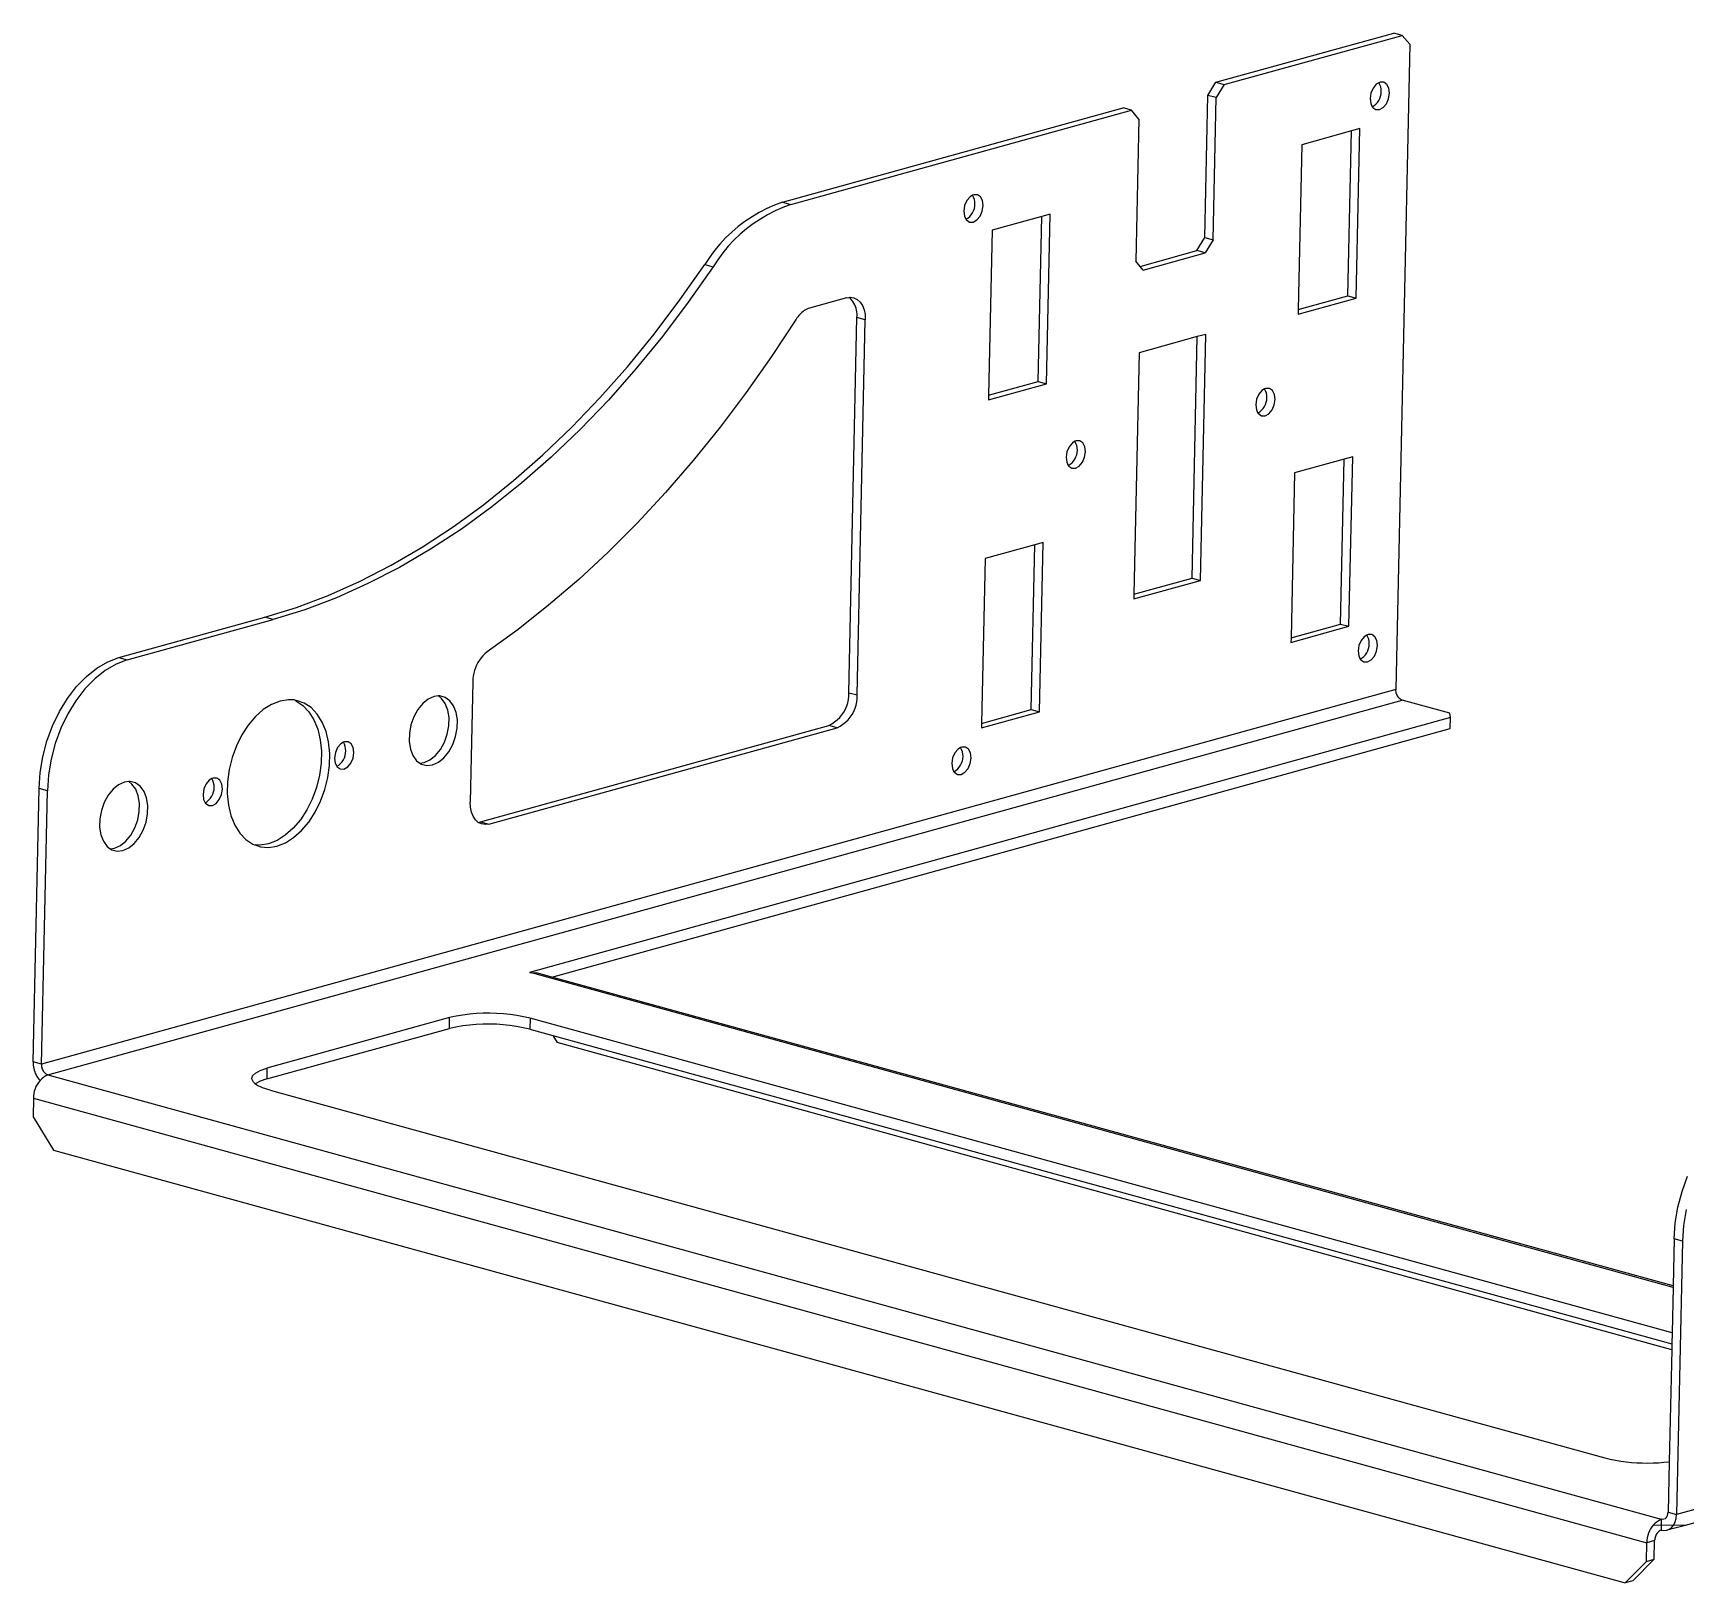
# Model space of a CAD drawing. Header units: millimetres. Extents: x -200 to 3600, y -1100 to 300.
# Drawn here: x 837.8 to 910.5, y -226.5 to -158.4 of the extents above; entities that cross this region are included whole.
import ezdxf

# ---------------------------------------------------------------- set-up
doc = ezdxf.new("R2010")
doc.units = ezdxf.units.MM
doc.layers.add('Layer0', color=7, linetype='CONTINUOUS', true_color=0xffffff)

msp = doc.modelspace()

# ---------------------------------------------------------------- linework, layer by layer
at = {"layer": 'Layer0'}
for p, q in [((889.81, -160.603), (897.63, -158.439)), ((890.177, -160.704), (897.996, -158.54)), ((897.996, -158.54), (897.63, -158.439)), ((898.326, -158.927), (897.709, -187.281)), ((898.326, -158.927), (897.996, -158.54)), ((889.324, -167.425), (889.46, -161.178)), ((889.46, -161.178), (889.81, -160.603)), ((889.826, -161.278), (889.46, -161.178)), ((889.81, -160.603), (890.177, -160.704)), ((890.177, -160.704), (889.826, -161.278)), ((896.621, -161.08), (896.584, -161.319)), ((896.718, -160.86), (896.621, -161.08)), ((896.858, -160.692), (896.718, -160.86)), ((896.972, -160.619), (896.858, -160.692)), ((897.022, -160.601), (896.972, -160.619)), ((897.018, -160.711), (896.972, -160.619)), ((897.051, -160.808), (897.018, -160.711)), ((897.184, -160.602), (897.022, -160.601)), ((897.049, -161.213), (897.069, -161.112)), ((897.07, -160.908), (897.051, -160.808)), ((897.069, -161.112), (897.077, -161.01)), ((897.077, -161.01), (897.07, -160.908)), ((897.319, -160.694), (897.184, -160.602)), ((897.407, -160.863), (897.319, -160.694)), ((897.397, -161.323), (897.434, -161.084)), ((897.434, -161.084), (897.407, -160.863)), ((870.772, -165.871), (885.731, -161.732)), ((871.138, -165.972), (886.097, -161.833)), ((886.097, -161.833), (885.731, -161.732)), ((886.427, -162.219), (886.097, -161.833)), ((889.691, -167.526), (889.826, -161.278)), ((896.584, -161.319), (896.611, -161.54)), ((896.611, -161.54), (896.679, -161.684)), ((896.679, -161.684), (896.765, -161.628)), ((896.679, -161.684), (896.699, -161.71)), ((896.699, -161.71), (896.834, -161.802)), ((896.765, -161.628), (896.843, -161.561)), ((896.834, -161.802), (896.996, -161.802)), ((896.843, -161.561), (896.911, -161.485)), ((896.911, -161.485), (896.969, -161.401)), ((896.969, -161.401), (897.015, -161.309)), ((896.996, -161.802), (897.16, -161.712)), ((897.015, -161.309), (897.049, -161.213)), ((897.16, -161.712), (897.3, -161.543)), ((897.3, -161.543), (897.397, -161.323)), ((886.427, -162.219), (886.291, -168.467)), ((896.133, -162.638), (895.762, -162.741)), ((895.971, -170.087), (896.133, -162.638)), ((893.583, -163.344), (893.426, -170.589)), ((895.762, -162.741), (893.583, -163.344)), ((895.605, -169.986), (895.762, -162.741)), ((879.174, -165.54), (879.124, -165.558)), ((879.335, -165.541), (879.174, -165.54)), ((879.47, -165.633), (879.335, -165.541)), ((870.083, -166.151), (869.752, -166.321)), ((870.424, -166.001), (870.083, -166.151)), ((870.45, -166.252), (870.119, -166.422)), ((870.772, -165.871), (870.424, -166.001)), ((870.79, -166.102), (870.45, -166.252)), ((870.772, -165.871), (871.138, -165.972)), ((871.138, -165.972), (870.79, -166.102)), ((878.773, -166.019), (878.736, -166.258)), ((878.736, -166.258), (878.763, -166.479)), ((878.869, -165.799), (878.773, -166.019)), ((879.01, -165.631), (878.869, -165.799)), ((879.124, -165.558), (879.01, -165.631)), ((879.12, -166.34), (879.167, -166.248)), ((879.169, -165.65), (879.124, -165.558)), ((879.167, -166.248), (879.2, -166.152)), ((879.202, -165.747), (879.169, -165.65)), ((879.2, -166.152), (879.221, -166.051)), ((879.222, -165.847), (879.202, -165.747)), ((879.221, -166.051), (879.228, -165.949)), ((879.228, -165.949), (879.222, -165.847)), ((879.452, -166.482), (879.548, -166.262)), ((879.558, -165.802), (879.47, -165.633)), ((879.548, -166.262), (879.585, -166.023)), ((879.585, -166.023), (879.558, -165.802)), ((868.826, -166.94), (868.543, -167.181)), ((869.123, -166.716), (868.826, -166.94)), ((869.432, -166.509), (869.123, -166.716)), ((869.489, -166.817), (869.192, -167.041)), ((869.752, -166.321), (869.432, -166.509)), ((869.798, -166.61), (869.489, -166.817)), ((870.119, -166.422), (869.798, -166.61)), ((878.763, -166.479), (878.831, -166.623)), ((878.831, -166.623), (878.916, -166.567)), ((878.831, -166.623), (878.851, -166.649)), ((878.851, -166.649), (878.986, -166.741)), ((878.916, -166.567), (878.994, -166.5)), ((878.986, -166.741), (879.147, -166.741)), ((878.994, -166.5), (879.063, -166.424)), ((879.063, -166.424), (879.12, -166.34)), ((879.147, -166.741), (879.311, -166.651)), ((879.311, -166.651), (879.452, -166.482)), ((882.163, -166.504), (879.984, -167.107)), ((882.006, -173.749), (882.163, -166.504)), ((882.534, -166.401), (882.163, -166.504)), ((882.372, -173.85), (882.534, -166.401)), ((868.02, -167.709), (867.783, -167.996)), ((868.274, -167.437), (868.02, -167.709)), ((868.543, -167.181), (868.274, -167.437)), ((868.64, -167.538), (868.387, -167.81)), ((868.909, -167.282), (868.64, -167.538)), ((869.192, -167.041), (868.909, -167.282)), ((879.984, -167.107), (879.827, -174.352)), ((888.974, -168), (889.324, -167.425)), ((889.324, -167.425), (889.691, -167.526)), ((889.691, -167.526), (889.34, -168.101)), ((867.562, -168.295), (867.36, -168.607)), ((867.783, -167.996), (867.562, -168.295)), ((867.929, -168.396), (867.726, -168.708)), ((868.149, -168.097), (867.929, -168.396)), ((868.387, -167.81), (868.149, -168.097)), ((886.481, -168.69), (888.974, -168)), ((886.62, -168.853), (889.34, -168.101)), ((889.34, -168.101), (888.974, -168)), ((866.266, -170.168), (867.36, -168.607)), ((867.726, -168.708), (866.633, -170.269)), ((867.36, -168.607), (867.726, -168.708)), ((886.481, -168.69), (886.291, -168.467)), ((886.62, -168.853), (886.481, -168.69)), ((865.132, -171.666), (866.266, -170.168)), ((866.633, -170.269), (865.499, -171.767)), ((871.727, -170.636), (871.673, -170.673)), ((871.783, -170.602), (871.727, -170.636)), ((871.841, -170.571), (871.783, -170.602)), ((871.901, -170.544), (871.841, -170.571)), ((871.962, -170.521), (871.901, -170.544)), ((873.584, -170.072), (871.962, -170.521)), ((873.584, -170.072), (873.697, -170.052)), ((873.697, -170.052), (873.749, -170.05)), ((873.757, -170.109), (873.697, -170.052)), ((873.749, -170.05), (873.907, -170.074)), ((873.812, -170.17), (873.757, -170.109)), ((873.861, -170.235), (873.812, -170.17)), ((873.906, -170.305), (873.861, -170.235)), ((873.944, -170.377), (873.906, -170.305)), ((873.907, -170.074), (874.052, -170.144)), ((873.977, -170.453), (873.944, -170.377)), ((874.004, -170.531), (873.977, -170.453)), ((874.024, -170.61), (874.004, -170.531)), ((874.038, -170.691), (874.024, -170.61)), ((874.052, -170.144), (874.177, -170.258)), ((874.177, -170.258), (874.279, -170.411)), ((874.279, -170.411), (874.353, -170.597)), ((874.353, -170.597), (874.396, -170.809)), ((893.421, -170.793), (895.971, -170.087)), ((893.426, -170.589), (893.421, -170.793)), ((893.426, -170.589), (895.605, -169.986)), ((895.605, -169.986), (895.971, -170.087)), ((871.37, -171.013), (870.295, -172.648)), ((871.404, -170.957), (871.37, -171.013)), ((871.441, -170.904), (871.404, -170.957)), ((871.482, -170.852), (871.441, -170.904)), ((871.526, -170.803), (871.482, -170.852)), ((871.572, -170.757), (871.526, -170.803)), ((871.621, -170.713), (871.572, -170.757)), ((871.673, -170.673), (871.621, -170.713)), ((873.683, -187.421), (874.041, -170.938)), ((874.046, -170.773), (874.038, -170.691)), ((874.041, -170.938), (874.047, -170.856)), ((874.408, -171.039), (874.041, -170.938)), ((874.047, -170.856), (874.046, -170.773)), ((874.049, -187.522), (874.408, -171.039)), ((874.396, -170.809), (874.408, -171.039)), ((863.961, -173.098), (865.132, -171.666)), ((865.499, -171.767), (864.327, -173.199)), ((888.993, -171.779), (886.44, -172.486)), ((888.762, -182.389), (888.993, -171.779)), ((889.364, -171.677), (888.993, -171.779)), ((889.129, -182.49), (889.364, -171.677)), ((870.295, -172.648), (869.182, -174.23)), ((886.44, -172.486), (886.209, -183.095)), ((862.754, -174.461), (863.961, -173.098)), ((864.327, -173.199), (863.121, -174.562)), ((869.182, -174.23), (868.033, -175.755)), ((879.822, -174.556), (882.372, -173.85)), ((879.827, -174.352), (882.006, -173.749)), ((882.006, -173.749), (882.372, -173.85)), ((891.835, -174.143), (891.694, -174.312)), ((891.949, -174.07), (891.835, -174.143)), ((891.999, -174.053), (891.949, -174.07)), ((891.994, -174.162), (891.949, -174.07)), ((892.027, -174.259), (891.994, -174.162)), ((892.16, -174.053), (891.999, -174.053)), ((892.047, -174.36), (892.027, -174.259)), ((892.295, -174.145), (892.16, -174.053)), ((892.383, -174.315), (892.295, -174.145)), ((861.516, -175.752), (862.754, -174.461)), ((863.121, -174.562), (861.882, -175.853)), ((879.827, -174.352), (879.822, -174.556)), ((891.598, -174.532), (891.561, -174.771)), ((891.561, -174.771), (891.588, -174.992)), ((891.588, -174.992), (891.656, -175.135)), ((891.694, -174.312), (891.598, -174.532)), ((891.819, -175.013), (891.888, -174.937)), ((891.888, -174.937), (891.946, -174.852)), ((891.946, -174.852), (891.992, -174.761)), ((891.992, -174.761), (892.025, -174.664)), ((892.025, -174.664), (892.046, -174.564)), ((892.046, -174.564), (892.053, -174.462)), ((892.053, -174.462), (892.047, -174.36)), ((892.136, -175.163), (892.277, -174.995)), ((892.277, -174.995), (892.373, -174.775)), ((892.373, -174.775), (892.411, -174.536)), ((892.411, -174.536), (892.383, -174.315)), ((891.656, -175.135), (891.742, -175.08)), ((891.656, -175.135), (891.676, -175.161)), ((891.676, -175.161), (891.811, -175.253)), ((891.742, -175.08), (891.819, -175.013)), ((891.811, -175.253), (891.973, -175.254)), ((891.973, -175.254), (892.136, -175.163)), ((860.248, -176.967), (861.516, -175.752)), ((861.882, -175.853), (860.615, -177.068)), ((868.033, -175.755), (866.849, -177.221)), ((883.62, -176.375), (883.506, -176.448)), ((883.669, -176.357), (883.62, -176.375)), ((883.665, -176.467), (883.62, -176.375)), ((883.831, -176.358), (883.669, -176.357)), ((883.966, -176.45), (883.831, -176.358)), ((858.954, -178.104), (860.248, -176.967)), ((860.615, -177.068), (859.32, -178.205)), ((883.269, -176.837), (883.231, -177.076)), ((883.231, -177.076), (883.259, -177.297)), ((883.365, -176.617), (883.269, -176.837)), ((883.506, -176.448), (883.365, -176.617)), ((883.559, -177.242), (883.616, -177.157)), ((883.616, -177.157), (883.662, -177.066)), ((883.662, -177.066), (883.696, -176.969)), ((883.698, -176.564), (883.665, -176.467)), ((883.696, -176.969), (883.717, -176.869)), ((883.718, -176.665), (883.698, -176.564)), ((883.717, -176.869), (883.724, -176.767)), ((883.724, -176.767), (883.718, -176.665)), ((883.948, -177.3), (884.044, -177.079)), ((884.054, -176.62), (883.966, -176.45)), ((884.044, -177.079), (884.081, -176.841)), ((884.081, -176.841), (884.054, -176.62)), ((895.449, -177.158), (893.27, -177.761)), ((895.291, -184.404), (895.449, -177.158)), ((895.82, -177.056), (895.449, -177.158)), ((895.658, -184.505), (895.82, -177.056)), ((866.849, -177.221), (865.634, -178.626)), ((883.259, -177.297), (883.326, -177.44)), ((883.326, -177.44), (883.412, -177.384)), ((883.326, -177.44), (883.347, -177.466)), ((883.347, -177.466), (883.482, -177.558)), ((883.412, -177.384), (883.49, -177.318)), ((883.482, -177.558), (883.643, -177.559)), ((883.49, -177.318), (883.559, -177.242)), ((883.643, -177.559), (883.807, -177.468)), ((883.807, -177.468), (883.948, -177.3)), ((893.27, -177.761), (893.112, -185.007)), ((857.637, -179.161), (858.954, -178.104)), ((859.32, -178.205), (858.003, -179.262)), ((865.634, -178.626), (864.388, -179.967)), ((856.299, -180.134), (857.637, -179.161)), ((858.003, -179.262), (856.665, -180.234)), ((864.388, -179.967), (863.116, -181.241)), ((854.944, -181.021), (856.299, -180.134)), ((856.665, -180.234), (855.311, -181.122)), ((853.575, -181.82), (854.944, -181.021)), ((855.311, -181.122), (853.942, -181.921)), ((863.116, -181.241), (861.818, -182.446)), ((879.671, -181.524), (879.513, -188.77)), ((881.85, -180.921), (879.671, -181.524)), ((881.692, -188.167), (881.85, -180.921)), ((882.221, -180.819), (881.85, -180.921)), ((882.059, -188.268), (882.221, -180.819)), ((852.196, -182.53), (853.575, -181.82)), ((853.942, -181.921), (852.562, -182.631)), ((850.808, -183.149), (852.196, -182.53)), ((852.562, -182.631), (851.175, -183.25)), ((861.818, -182.446), (860.497, -183.579)), ((886.205, -183.299), (889.129, -182.49)), ((886.209, -183.095), (888.762, -182.389)), ((888.762, -182.389), (889.129, -182.49)), ((848.024, -184.108), (849.417, -183.676)), ((849.417, -183.676), (850.808, -183.149)), ((851.175, -183.25), (849.783, -183.777)), ((860.497, -183.579), (859.156, -184.64)), ((886.209, -183.095), (886.205, -183.299)), ((841.613, -185.882), (848.024, -184.108)), ((841.98, -185.983), (848.39, -184.209)), ((848.39, -184.209), (848.024, -184.108)), ((849.783, -183.777), (848.39, -184.209)), ((893.112, -185.007), (895.291, -184.404)), ((895.291, -184.404), (895.658, -184.505)), ((859.156, -184.64), (857.797, -185.626)), ((893.108, -185.21), (895.658, -184.505)), ((893.112, -185.007), (893.108, -185.21)), ((896.19, -185.129), (896.094, -185.35)), ((896.331, -184.961), (896.19, -185.129)), ((896.445, -184.888), (896.331, -184.961)), ((896.495, -184.87), (896.445, -184.888)), ((896.49, -184.98), (896.445, -184.888)), ((896.523, -185.077), (896.49, -184.98)), ((896.656, -184.871), (896.495, -184.87)), ((896.543, -185.177), (896.523, -185.077)), ((896.791, -184.963), (896.656, -184.871)), ((896.879, -185.132), (896.791, -184.963)), ((896.906, -185.353), (896.879, -185.132)), ((841.128, -186.065), (841.613, -185.882)), ((841.613, -185.882), (841.98, -185.983)), ((857.613, -185.798), (857.531, -185.894)), ((857.702, -185.708), (857.613, -185.798)), ((857.797, -185.626), (857.702, -185.708)), ((896.094, -185.35), (896.057, -185.588)), ((896.057, -185.588), (896.084, -185.809)), ((896.084, -185.809), (896.152, -185.953)), ((896.237, -185.897), (896.315, -185.831)), ((896.315, -185.831), (896.384, -185.754)), ((896.384, -185.754), (896.441, -185.67)), ((896.441, -185.67), (896.488, -185.578)), ((896.488, -185.578), (896.521, -185.482)), ((896.521, -185.482), (896.542, -185.381)), ((896.542, -185.381), (896.549, -185.279)), ((896.549, -185.279), (896.543, -185.177)), ((896.632, -185.981), (896.773, -185.812)), ((896.773, -185.812), (896.869, -185.592)), ((896.869, -185.592), (896.906, -185.353)), ((840.191, -186.707), (840.651, -186.342)), ((841.018, -186.443), (840.558, -186.808)), ((840.651, -186.342), (841.128, -186.065)), ((841.495, -186.166), (841.018, -186.443)), ((841.98, -185.983), (841.495, -186.166)), ((857.207, -186.57), (857.184, -186.694)), ((857.24, -186.448), (857.207, -186.57)), ((857.281, -186.329), (857.24, -186.448)), ((857.331, -186.214), (857.281, -186.329)), ((857.39, -186.102), (857.331, -186.214)), ((857.457, -185.995), (857.39, -186.102)), ((857.531, -185.894), (857.457, -185.995)), ((896.152, -185.953), (896.237, -185.897)), ((896.152, -185.953), (896.172, -185.979)), ((896.172, -185.979), (896.307, -186.071)), ((896.307, -186.071), (896.468, -186.071)), ((896.468, -186.071), (896.632, -185.981)), ((897.709, -187.281), (838.214, -203.744)), ((839.361, -187.672), (839.759, -187.154)), ((840.125, -187.255), (839.728, -187.773)), ((839.759, -187.154), (840.191, -186.707)), ((840.558, -186.808), (840.125, -187.255)), ((857.165, -186.945), (857.051, -192.226)), ((857.17, -186.819), (857.165, -186.945)), ((857.184, -186.694), (857.17, -186.819)), ((897.709, -187.281), (897.708, -187.329)), ((897.708, -187.329), (897.713, -187.377)), ((838.499, -204.209), (897.994, -187.746)), ((839.008, -188.252), (839.361, -187.672)), ((839.728, -187.773), (839.374, -188.353)), ((848.327, -187.936), (847.964, -188.165)), ((848.699, -187.79), (848.327, -187.936)), ((849.069, -187.731), (848.699, -187.79)), ((849.323, -187.742), (849.069, -187.731)), ((849.347, -187.754), (849.323, -187.742)), ((849.396, -187.776), (849.347, -187.754)), ((849.427, -187.76), (849.396, -187.776)), ((849.396, -187.776), (849.701, -187.978)), ((849.763, -187.877), (849.427, -187.76)), ((849.701, -187.978), (849.967, -188.258)), ((850.068, -188.079), (849.763, -187.877)), ((854.964, -187.899), (854.749, -188.163)), ((855.207, -187.705), (854.964, -187.899)), ((855.462, -187.591), (855.207, -187.705)), ((855.654, -187.562), (855.462, -187.591)), ((855.715, -187.564), (855.654, -187.562)), ((855.792, -187.672), (855.654, -187.562)), ((855.952, -187.626), (855.715, -187.564)), ((855.956, -187.896), (855.792, -187.672)), ((856.158, -187.773), (855.952, -187.626)), ((856.068, -188.184), (855.956, -187.896)), ((856.322, -187.997), (856.158, -187.773)), ((856.434, -188.285), (856.322, -187.997)), ((873.534, -188.142), (873.592, -188.005)), ((873.592, -188.005), (873.636, -187.863)), ((873.636, -187.863), (873.666, -187.718)), ((873.666, -187.718), (873.682, -187.57)), ((873.682, -187.57), (873.683, -187.421)), ((873.683, -187.421), (874.049, -187.522)), ((873.958, -188.106), (874.002, -187.964)), ((874.002, -187.964), (874.032, -187.819)), ((874.032, -187.819), (874.048, -187.671)), ((874.048, -187.671), (874.049, -187.522)), ((897.713, -187.377), (897.722, -187.425)), ((897.722, -187.425), (897.735, -187.471)), ((897.735, -187.471), (897.754, -187.516)), ((897.754, -187.516), (897.777, -187.559)), ((897.777, -187.559), (897.805, -187.599)), ((897.805, -187.599), (897.836, -187.636)), ((897.836, -187.636), (897.871, -187.669)), ((897.871, -187.669), (897.909, -187.699)), ((897.909, -187.699), (897.951, -187.725)), ((897.951, -187.725), (897.994, -187.746)), ((900.083, -188.321), (897.994, -187.746)), ((838.705, -188.881), (839.008, -188.252)), ((839.374, -188.353), (839.072, -188.982)), ((847.619, -188.471), (847.301, -188.844)), ((847.964, -188.165), (847.619, -188.471)), ((849.967, -188.258), (850.187, -188.61)), ((850.334, -188.359), (850.068, -188.079)), ((850.187, -188.61), (850.354, -189.023)), ((850.553, -188.711), (850.334, -188.359)), ((850.72, -189.124), (850.553, -188.711)), ((854.573, -188.481), (854.447, -188.835)), ((854.749, -188.163), (854.573, -188.481)), ((856.121, -188.519), (856.068, -188.184)), ((856.113, -188.881), (856.121, -188.519)), ((856.488, -188.62), (856.434, -188.285)), ((856.48, -188.982), (856.488, -188.62)), ((900.11, -188.516), (859.653, -199.712)), ((872.807, -188.858), (872.938, -188.789)), ((872.938, -188.789), (873.062, -188.707)), ((873.062, -188.707), (873.178, -188.614)), ((873.178, -188.614), (873.284, -188.51)), ((873.284, -188.51), (873.379, -188.396)), ((873.379, -188.396), (873.463, -188.273)), ((873.429, -188.808), (873.545, -188.715)), ((873.463, -188.273), (873.534, -188.142)), ((873.545, -188.715), (873.65, -188.611)), ((873.65, -188.611), (873.746, -188.496)), ((873.746, -188.496), (873.829, -188.374)), ((873.829, -188.374), (873.9, -188.243)), ((873.9, -188.243), (873.958, -188.106)), ((879.509, -188.973), (882.059, -188.268)), ((879.513, -188.77), (879.509, -188.973)), ((879.513, -188.77), (881.692, -188.167)), ((881.692, -188.167), (882.059, -188.268)), ((900.11, -188.516), (900.083, -188.321)), ((900.099, -188.997), (900.11, -188.516)), ((838.46, -189.547), (838.705, -188.881)), ((839.072, -188.982), (838.826, -189.648)), ((847.02, -189.276), (846.782, -189.754)), ((847.301, -188.844), (847.02, -189.276)), ((850.354, -189.023), (850.464, -189.487)), ((850.464, -189.487), (850.514, -189.989)), ((850.83, -189.588), (850.72, -189.124)), ((854.378, -189.203), (854.371, -189.565)), ((854.447, -188.835), (854.378, -189.203)), ((855.918, -189.603), (856.044, -189.249)), ((856.044, -189.249), (856.113, -188.881)), ((856.285, -189.704), (856.411, -189.35)), ((856.411, -189.35), (856.48, -188.982)), ((857.508, -193.092), (872.807, -188.858)), ((857.875, -193.193), (873.173, -188.959)), ((860.633, -199.918), (900.099, -188.997)), ((873.173, -188.959), (872.807, -188.858)), ((873.173, -188.959), (873.305, -188.89)), ((873.305, -188.89), (873.429, -188.808)), ((838.158, -190.935), (838.276, -190.237)), ((838.276, -190.237), (838.46, -189.547)), ((838.826, -189.648), (838.643, -190.338)), ((846.782, -189.754), (846.595, -190.266)), ((850.514, -189.989), (850.502, -190.515)), ((850.88, -190.09), (850.83, -189.588)), ((850.869, -190.616), (850.88, -190.09)), ((851.132, -190.053), (851.095, -190.292)), ((851.228, -189.833), (851.132, -190.053)), ((851.369, -189.664), (851.228, -189.833)), ((851.483, -189.591), (851.369, -189.664)), ((851.533, -189.574), (851.483, -189.591)), ((851.528, -189.683), (851.483, -189.591)), ((851.526, -190.282), (851.559, -190.185)), ((851.561, -189.78), (851.528, -189.683)), ((851.694, -189.574), (851.533, -189.574)), ((851.559, -190.185), (851.58, -190.085)), ((851.581, -189.881), (851.561, -189.78)), ((851.58, -190.085), (851.587, -189.983)), ((851.587, -189.983), (851.581, -189.881)), ((851.829, -189.666), (851.694, -189.574)), ((851.917, -189.836), (851.829, -189.666)), ((851.907, -190.296), (851.944, -190.057)), ((851.944, -190.057), (851.917, -189.836)), ((854.371, -189.565), (854.424, -189.9)), ((854.424, -189.9), (854.536, -190.187)), ((854.536, -190.187), (854.7, -190.411)), ((855.285, -190.379), (855.528, -190.185)), ((855.528, -190.185), (855.743, -189.921)), ((855.743, -189.921), (855.918, -189.603)), ((855.894, -190.286), (856.109, -190.022)), ((856.109, -190.022), (856.285, -189.704)), ((878.342, -190.068), (878.245, -190.289)), ((878.482, -189.9), (878.342, -190.068)), ((878.596, -189.827), (878.482, -189.9)), ((878.646, -189.809), (878.596, -189.827)), ((878.642, -189.919), (878.596, -189.827)), ((878.675, -190.016), (878.642, -189.919)), ((878.808, -189.81), (878.646, -189.809)), ((878.694, -190.116), (878.675, -190.016)), ((878.693, -190.321), (878.701, -190.218)), ((878.701, -190.218), (878.694, -190.116)), ((878.943, -189.902), (878.808, -189.81)), ((879.031, -190.071), (878.943, -189.902)), ((879.058, -190.292), (879.031, -190.071)), ((838.109, -191.629), (838.158, -190.935)), ((838.643, -190.338), (838.525, -191.036)), ((846.463, -190.797), (846.391, -191.332)), ((846.595, -190.266), (846.463, -190.797)), ((850.502, -190.515), (850.43, -191.05)), ((850.796, -191.151), (850.869, -190.616)), ((851.095, -190.292), (851.122, -190.513)), ((851.122, -190.513), (851.19, -190.656)), ((851.19, -190.656), (851.275, -190.601)), ((851.19, -190.656), (851.21, -190.682)), ((851.21, -190.682), (851.345, -190.774)), ((851.275, -190.601), (851.353, -190.534)), ((851.345, -190.774), (851.506, -190.775)), ((851.353, -190.534), (851.422, -190.458)), ((851.422, -190.458), (851.479, -190.373)), ((851.479, -190.373), (851.526, -190.282)), ((851.506, -190.775), (851.67, -190.684)), ((851.67, -190.684), (851.811, -190.516)), ((851.811, -190.516), (851.907, -190.296)), ((854.7, -190.411), (854.838, -190.522)), ((854.838, -190.522), (855.03, -190.493)), ((854.838, -190.522), (854.907, -190.559)), ((854.907, -190.559), (855.143, -190.621)), ((855.03, -190.493), (855.285, -190.379)), ((855.143, -190.621), (855.397, -190.594)), ((855.397, -190.594), (855.652, -190.48)), ((855.652, -190.48), (855.894, -190.286)), ((878.245, -190.289), (878.208, -190.527)), ((878.208, -190.527), (878.235, -190.748)), ((878.235, -190.748), (878.303, -190.892)), ((878.303, -190.892), (878.389, -190.836)), ((878.303, -190.892), (878.323, -190.918)), ((878.323, -190.918), (878.458, -191.01)), ((878.389, -190.836), (878.467, -190.77)), ((878.467, -190.77), (878.535, -190.693)), ((878.535, -190.693), (878.593, -190.609)), ((878.593, -190.609), (878.639, -190.517)), ((878.62, -191.011), (878.784, -190.92)), ((878.639, -190.517), (878.673, -190.421)), ((878.673, -190.421), (878.693, -190.321)), ((878.784, -190.92), (878.924, -190.751)), ((878.924, -190.751), (879.021, -190.531)), ((879.021, -190.531), (879.058, -190.292)), ((837.848, -203.643), (838.109, -191.629)), ((838.476, -191.73), (838.109, -191.629)), ((838.525, -191.036), (838.476, -191.73)), ((841.365, -191.662), (841.15, -191.926)), ((841.608, -191.468), (841.365, -191.662)), ((841.863, -191.354), (841.608, -191.468)), ((842.055, -191.325), (841.863, -191.354)), ((842.116, -191.327), (842.055, -191.325)), ((842.193, -191.435), (842.055, -191.325)), ((842.353, -191.389), (842.116, -191.327)), ((842.357, -191.659), (842.193, -191.435)), ((842.559, -191.536), (842.353, -191.389)), ((842.469, -191.947), (842.357, -191.659)), ((842.723, -191.76), (842.559, -191.536)), ((845.352, -191.652), (845.315, -191.891)), ((845.449, -191.432), (845.352, -191.652)), ((845.589, -191.264), (845.449, -191.432)), ((845.703, -191.191), (845.589, -191.264)), ((845.753, -191.173), (845.703, -191.191)), ((845.749, -191.283), (845.703, -191.191)), ((845.781, -191.38), (845.749, -191.283)), ((845.915, -191.174), (845.753, -191.173)), ((845.78, -191.785), (845.8, -191.684)), ((845.801, -191.48), (845.781, -191.38)), ((845.8, -191.684), (845.807, -191.582)), ((845.807, -191.582), (845.801, -191.48)), ((846.05, -191.266), (845.915, -191.174)), ((846.138, -191.435), (846.05, -191.266)), ((846.128, -191.895), (846.165, -191.656)), ((846.165, -191.656), (846.138, -191.435)), ((846.391, -191.332), (846.379, -191.858)), ((850.298, -191.581), (850.111, -192.093)), ((850.43, -191.05), (850.298, -191.581)), ((850.477, -192.194), (850.665, -191.682)), ((850.665, -191.682), (850.796, -191.151)), ((878.458, -191.01), (878.62, -191.011)), ((838.214, -203.744), (838.476, -191.73)), ((840.975, -192.244), (840.849, -192.598)), ((841.15, -191.926), (840.975, -192.244)), ((842.522, -192.282), (842.469, -191.947)), ((842.515, -192.644), (842.522, -192.282)), ((842.835, -192.048), (842.723, -191.76)), ((842.889, -192.383), (842.835, -192.048)), ((842.881, -192.745), (842.889, -192.383)), ((845.315, -191.891), (845.342, -192.112)), ((845.342, -192.112), (845.41, -192.256)), ((845.41, -192.256), (845.496, -192.2)), ((845.41, -192.256), (845.43, -192.282)), ((845.43, -192.282), (845.565, -192.374)), ((845.496, -192.2), (845.574, -192.133)), ((845.565, -192.374), (845.727, -192.374)), ((845.574, -192.133), (845.642, -192.057)), ((845.642, -192.057), (845.7, -191.973)), ((845.7, -191.973), (845.746, -191.881)), ((845.727, -192.374), (845.891, -192.284)), ((845.746, -191.881), (845.78, -191.785)), ((845.891, -192.284), (846.031, -192.115)), ((846.031, -192.115), (846.128, -191.895)), ((846.379, -191.858), (846.429, -192.36)), ((846.429, -192.36), (846.539, -192.824)), ((850.111, -192.093), (849.873, -192.571)), ((850.24, -192.672), (850.477, -192.194)), ((857.062, -192.456), (857.051, -192.226)), ((840.78, -192.966), (840.772, -193.328)), ((840.849, -192.598), (840.78, -192.966)), ((842.32, -193.366), (842.446, -193.012)), ((842.446, -193.012), (842.515, -192.644)), ((842.686, -193.467), (842.812, -193.113)), ((842.812, -193.113), (842.881, -192.745)), ((846.539, -192.824), (846.706, -193.237)), ((849.592, -193.003), (849.274, -193.376)), ((849.873, -192.571), (849.592, -193.003)), ((849.641, -193.477), (849.959, -193.104)), ((849.959, -193.104), (850.24, -192.672)), ((857.105, -192.668), (857.062, -192.456)), ((857.179, -192.854), (857.105, -192.668)), ((857.281, -193.007), (857.179, -192.854)), ((857.407, -193.121), (857.281, -193.007)), ((857.407, -193.121), (857.508, -193.092)), ((857.551, -193.191), (857.407, -193.121)), ((857.508, -193.092), (857.875, -193.193)), ((840.772, -193.328), (840.825, -193.663)), ((840.825, -193.663), (840.937, -193.951)), ((841.929, -193.948), (842.144, -193.684)), ((842.144, -193.684), (842.32, -193.366)), ((842.295, -194.049), (842.51, -193.785)), ((842.51, -193.785), (842.686, -193.467)), ((846.706, -193.237), (846.926, -193.589)), ((846.926, -193.589), (847.192, -193.869)), ((847.192, -193.869), (847.497, -194.071)), ((848.929, -193.682), (848.566, -193.911)), ((849.274, -193.376), (848.929, -193.682)), ((848.932, -194.012), (849.296, -193.783)), ((849.296, -193.783), (849.641, -193.477)), ((857.709, -193.215), (857.551, -193.191)), ((857.875, -193.193), (857.709, -193.215)), ((840.937, -193.951), (841.101, -194.175)), ((841.101, -194.175), (841.239, -194.285)), ((841.239, -194.285), (841.431, -194.256)), ((841.239, -194.285), (841.308, -194.322)), ((841.308, -194.322), (841.544, -194.384)), ((841.431, -194.256), (841.686, -194.142)), ((841.544, -194.384), (841.798, -194.357)), ((841.686, -194.142), (841.929, -193.948)), ((841.798, -194.357), (842.053, -194.243)), ((842.053, -194.243), (842.295, -194.049)), ((847.497, -194.071), (847.57, -194.105)), ((847.57, -194.105), (847.598, -194.106)), ((847.598, -194.106), (847.833, -194.188)), ((847.824, -194.116), (847.598, -194.106)), ((848.194, -194.057), (847.824, -194.116)), ((847.833, -194.188), (848.191, -194.217)), ((848.191, -194.217), (848.561, -194.158)), ((848.566, -193.911), (848.194, -194.057)), ((848.561, -194.158), (848.932, -194.012)), ((859.653, -199.712), (859.745, -199.737)), ((859.745, -199.737), (859.864, -199.721)), ((909.893, -213.553), (859.745, -199.737)), ((859.864, -199.721), (859.965, -199.734)), ((860.633, -199.918), (859.965, -199.734)), ((909.895, -213.49), (860.633, -199.918)), ((856.148, -201.694), (848.125, -203.914)), ((856.137, -202.174), (856.148, -201.694)), ((856.439, -201.633), (856.148, -201.694)), ((856.732, -201.584), (856.439, -201.633)), ((857.026, -201.547), (856.732, -201.584)), ((857.322, -201.521), (857.026, -201.547)), ((857.619, -201.506), (857.322, -201.521)), ((857.916, -201.503), (857.619, -201.506)), ((858.213, -201.512), (857.916, -201.503)), ((858.509, -201.532), (858.213, -201.512)), ((858.805, -201.564), (858.509, -201.532)), ((859.099, -201.607), (858.805, -201.564)), ((859.391, -201.662), (859.099, -201.607)), ((859.68, -201.728), (859.391, -201.662)), ((859.68, -201.728), (859.67, -202.209)), ((909.85, -215.55), (859.68, -201.728)), ((848.114, -204.394), (856.137, -202.174)), ((856.428, -202.114), (856.137, -202.174)), ((856.721, -202.065), (856.428, -202.114)), ((857.016, -202.027), (856.721, -202.065)), ((857.312, -202.001), (857.016, -202.027)), ((857.609, -201.987), (857.312, -202.001)), ((857.906, -201.984), (857.609, -201.987)), ((858.203, -201.993), (857.906, -201.984)), ((858.499, -202.013), (858.203, -201.993)), ((858.794, -202.045), (858.499, -202.013)), ((859.088, -202.088), (858.794, -202.045)), ((859.38, -202.143), (859.088, -202.088)), ((859.67, -202.209), (859.38, -202.143)), ((859.67, -202.209), (860.68, -202.487)), ((860.68, -202.487), (909.84, -216.031)), ((860.68, -202.487), (860.87, -202.798)), ((909.834, -216.288), (860.87, -202.798)), ((838.214, -203.744), (837.848, -203.643)), ((837.848, -203.643), (837.848, -203.718)), ((837.848, -203.718), (837.853, -203.792)), ((837.853, -203.792), (837.863, -203.866)), ((837.863, -203.866), (837.877, -203.939)), ((837.877, -203.939), (837.895, -204.011)), ((837.895, -204.011), (837.919, -204.082)), ((838.214, -203.744), (838.213, -203.793)), ((838.213, -203.793), (838.217, -203.841)), ((838.217, -203.841), (838.227, -203.889)), ((838.227, -203.889), (838.24, -203.935)), ((838.24, -203.935), (838.259, -203.98)), ((838.259, -203.98), (838.282, -204.023)), ((838.282, -204.023), (838.31, -204.063)), ((847.614, -204.132), (847.828, -204.015)), ((847.828, -204.015), (848.125, -203.914)), ((848.125, -203.914), (848.114, -204.394)), ((837.919, -204.082), (837.946, -204.151)), ((837.976, -204.725), (837.934, -204.824)), ((837.946, -204.151), (837.978, -204.218)), ((838.027, -204.631), (837.976, -204.725)), ((837.978, -204.218), (838.013, -204.283)), ((838.013, -204.283), (838.053, -204.346)), ((838.087, -204.543), (838.027, -204.631)), ((838.053, -204.346), (838.097, -204.407)), ((838.156, -204.46), (838.087, -204.543)), ((838.097, -204.407), (838.156, -204.46)), ((838.232, -204.385), (838.156, -204.46)), ((838.315, -204.318), (838.232, -204.385)), ((838.31, -204.063), (838.341, -204.099)), ((838.404, -204.259), (838.315, -204.318)), ((838.341, -204.099), (838.376, -204.133)), ((838.376, -204.133), (838.414, -204.163)), ((838.499, -204.209), (838.404, -204.259)), ((838.414, -204.163), (838.456, -204.188)), ((838.456, -204.188), (838.499, -204.209)), ((838.499, -204.209), (909.377, -223.737)), ((847.459, -204.394), (847.489, -204.26)), ((847.526, -204.529), (847.459, -204.394)), ((847.489, -204.26), (847.614, -204.132)), ((847.61, -204.608), (847.526, -204.529)), ((847.818, -204.496), (847.61, -204.608)), ((847.685, -204.66), (847.61, -204.608)), ((847.932, -204.782), (847.685, -204.66)), ((848.114, -204.394), (847.818, -204.496)), ((837.868, -205.244), (837.851, -206.061)), ((837.869, -205.137), (837.868, -205.244)), ((837.868, -205.244), (908.746, -224.771)), ((837.881, -205.03), (837.869, -205.137)), ((837.902, -204.926), (837.881, -205.03)), ((837.934, -204.824), (837.902, -204.926)), ((848.257, -204.889), (847.932, -204.782)), ((848.257, -204.889), (906.895, -221.044)), ((837.851, -206.061), (838.741, -207.515)), ((838.741, -207.515), (907.786, -226.537)), ((969.54, -207.071), (910.045, -223.534)), ((910.29, -209.338), (910.536, -208.671)), ((910.107, -210.027), (910.29, -209.338)), ((909.989, -210.725), (910.107, -210.027)), ((910.473, -210.128), (910.356, -210.826)), ((909.94, -211.419), (909.989, -210.725)), ((910.356, -210.826), (910.306, -211.52)), ((909.94, -211.419), (909.895, -213.49)), ((910.306, -211.52), (909.94, -211.419)), ((910.306, -211.52), (910.045, -223.534)), ((909.893, -213.553), (909.85, -215.55)), ((909.895, -213.49), (909.893, -213.553)), ((909.85, -215.55), (909.84, -216.031)), ((909.834, -216.288), (909.727, -221.21)), ((909.84, -216.031), (909.834, -216.288)), ((910.447, -223.993), (924.094, -220.216)), ((906.895, -221.044), (907.126, -221.097)), ((907.126, -221.097), (907.36, -221.143)), ((907.36, -221.143), (907.594, -221.182)), ((907.594, -221.182), (907.83, -221.213)), ((907.83, -221.213), (908.066, -221.238)), ((908.066, -221.238), (908.303, -221.255)), ((908.303, -221.255), (908.541, -221.266)), ((908.541, -221.266), (908.778, -221.269)), ((908.778, -221.269), (909.016, -221.265)), ((909.016, -221.265), (909.254, -221.254)), ((909.254, -221.254), (909.491, -221.236)), ((909.491, -221.236), (909.727, -221.21)), ((909.727, -221.21), (909.679, -223.433)), ((909.587, -223.682), (909.625, -223.633)), ((909.625, -223.633), (909.653, -223.574)), ((909.653, -223.574), (909.671, -223.507)), ((909.671, -223.507), (909.679, -223.433)), ((909.679, -223.433), (910.045, -223.534)), ((910.029, -223.7), (910.045, -223.534)), ((908.812, -224.351), (908.78, -224.453)), ((908.854, -224.253), (908.812, -224.351)), ((908.905, -224.159), (908.854, -224.253)), ((908.965, -224.07), (908.905, -224.159)), ((909.034, -223.988), (908.965, -224.07)), ((909.11, -223.913), (909.034, -223.988)), ((909.034, -223.988), (909.372, -223.993)), ((909.193, -223.846), (909.11, -223.913)), ((909.184, -224.366), (909.157, -224.405)), ((909.214, -224.329), (909.184, -224.366)), ((909.282, -223.787), (909.193, -223.846)), ((909.248, -224.296), (909.214, -224.329)), ((909.285, -224.266), (909.248, -224.296)), ((909.377, -223.737), (909.282, -223.787)), ((909.325, -224.24), (909.285, -224.266)), ((909.367, -224.218), (909.325, -224.24)), ((909.372, -223.993), (909.367, -224.218)), ((909.367, -224.218), (909.496, -224.236)), ((909.377, -223.737), (909.372, -223.993)), ((909.372, -223.993), (909.924, -223.984)), ((909.434, -223.745), (909.377, -223.737)), ((909.49, -223.739), (909.434, -223.745)), ((909.541, -223.717), (909.49, -223.739)), ((909.496, -224.236), (909.626, -224.22)), ((909.587, -223.682), (909.541, -223.717)), ((909.626, -224.22), (909.736, -224.173)), ((909.736, -224.173), (910.447, -223.993)), ((909.736, -224.173), (909.839, -224.093)), ((909.839, -224.093), (909.924, -223.984)), ((909.924, -223.984), (909.988, -223.852)), ((909.924, -223.984), (910.447, -223.993)), ((909.988, -223.852), (910.029, -223.7)), ((908.729, -225.588), (908.746, -224.771)), ((908.747, -224.664), (908.746, -224.771)), ((909.086, -224.677), (908.746, -224.771)), ((908.759, -224.558), (908.747, -224.664)), ((908.78, -224.453), (908.759, -224.558)), ((909.069, -225.494), (909.086, -224.677)), ((909.087, -224.63), (909.086, -224.677)), ((909.092, -224.583), (909.087, -224.63)), ((909.101, -224.536), (909.092, -224.583)), ((909.116, -224.491), (909.101, -224.536)), ((909.134, -224.447), (909.116, -224.491)), ((909.157, -224.405), (909.134, -224.447)), ((907.786, -226.537), (908.729, -225.588)), ((909.069, -225.494), (908.126, -226.443)), ((908.729, -225.588), (909.069, -225.494)), ((908.126, -226.443), (907.786, -226.537))]:
    msp.add_line(p, q, dxfattribs=at)

doc.saveas('drawing.dxf')
